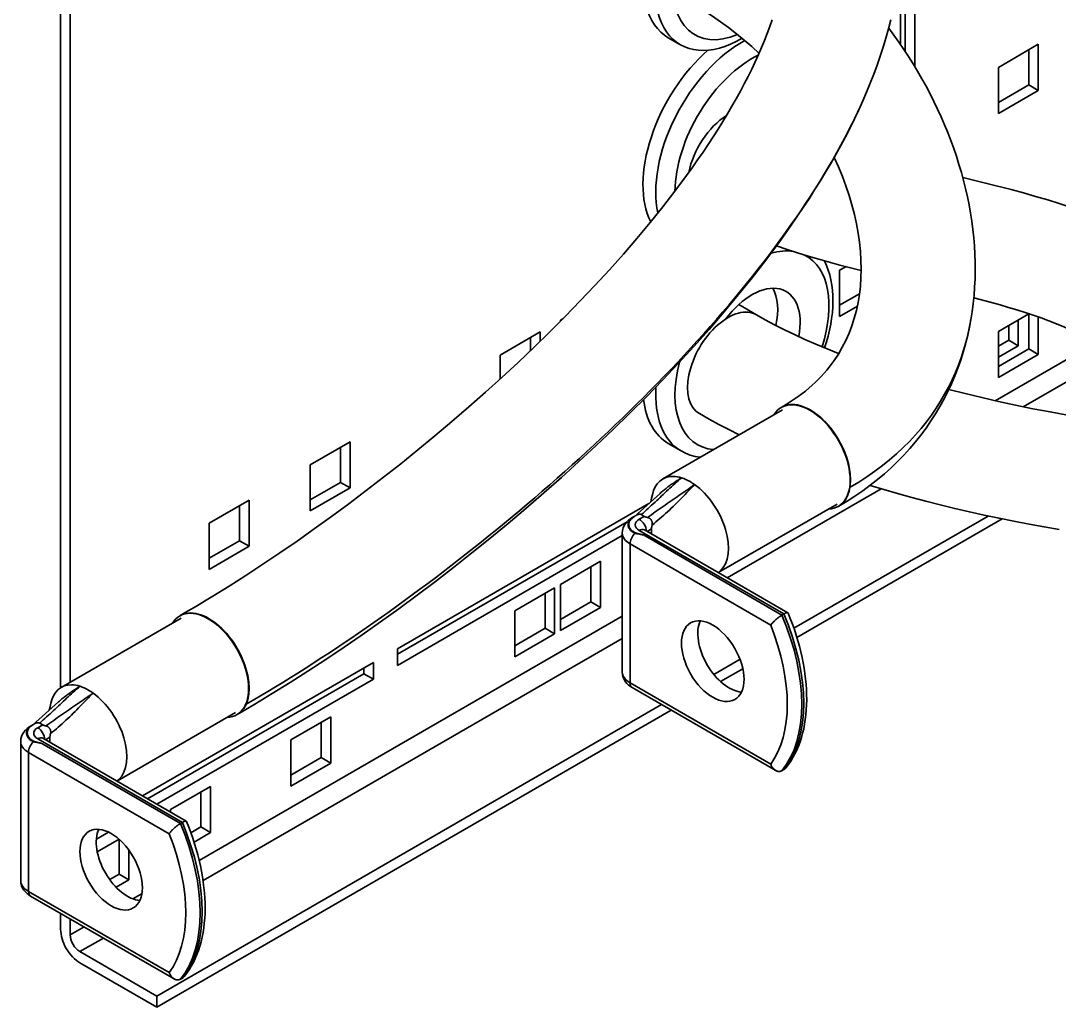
# Model space of a CAD drawing. Header units: millimetres. Extents: x -116965 to 323937, y 291661 to 566926.
# Drawn here: x -17662.3 to -17444.3, y 302222.8 to 302429.8 of the extents above; entities that cross this region are included whole.
import ezdxf

# ---------------------------------------------------------------- set-up
doc = ezdxf.new("R2010")
doc.units = ezdxf.units.MM
doc.layers.add('Visible Edges(Schneider)', color=7, linetype='Continuous', lineweight=35)
doc.layers.add('Visible Tangent Edges(Schneider)', color=7, linetype='Continuous', lineweight=35)

msp = doc.modelspace()

# ---------------------------------------------------------------- linework, layer by layer
at = {"layer": 'Visible Edges(Schneider)'}
for p, q in [((-17653.922249, 302289.845923), (-17653.922249, 302461.917224)), ((-17651.901944, 302460.750801), (-17651.901944, 302291.015418)), ((-17474.620172, 302448.794958), (-17474.620172, 302420.157955)), ((-17476.640477, 302423.344518), (-17476.640477, 302447.628534)), ((-17477.65063, 302424.841454), (-17477.65063, 302444.724423)), ((-17523.842807, 302424.776098), (-17526.368188, 302426.234127)), ((-17457.094026, 302420.013453), (-17448.70976, 302424.854112)), ((-17448.70976, 302424.854112), (-17448.70976, 302415.172795)), ((-17450.730065, 302416.339219), (-17450.730065, 302423.687688)), ((-17457.094026, 302410.332137), (-17457.094026, 302420.013453)), ((-17457.094026, 302412.664984), (-17450.730065, 302416.339219)), ((-17450.730065, 302416.339219), (-17448.70976, 302415.172795)), ((-17448.70976, 302415.172795), (-17457.094026, 302410.332137)), ((-17490.42906, 302377.438989), (-17489.131703, 302378.188018)), ((-17490.42906, 302367.757672), (-17490.42906, 302377.438989)), ((-17490.42906, 302370.09052), (-17486.241508, 302372.508204)), ((-17511.593475, 302370.241909), (-17507.870927, 302368.092695)), ((-17486.686144, 302369.918646), (-17490.42906, 302367.757672)), ((-17457.094026, 302364.608328), (-17450.673033, 302368.31549)), ((-17450.730065, 302360.934094), (-17450.730065, 302368.282563)), ((-17549.017907, 302366.941176), (-17548.537448, 302367.218569)), ((-17549.017907, 302366.734863), (-17549.017907, 302366.941176)), ((-17454.922198, 302362.771211), (-17454.922198, 302365.862234)), ((-17452.901893, 302367.028657), (-17452.901893, 302361.604787)), ((-17448.70976, 302367.642902), (-17448.70976, 302359.76767)), ((-17561.644814, 302359.651028), (-17553.260548, 302364.491686)), ((-17553.260548, 302364.491686), (-17553.260548, 302362.544747)), ((-17457.094026, 302354.927012), (-17457.094026, 302364.608328)), ((-17555.280853, 302360.598124), (-17555.280853, 302363.325262)), ((-17457.094026, 302361.517305), (-17454.922198, 302362.771211)), ((-17452.901893, 302361.604787), (-17457.094026, 302359.184458)), ((-17452.901893, 302361.604787), (-17454.922198, 302362.771211)), ((-17561.644814, 302354.654283), (-17561.644814, 302359.651028)), ((-17457.094026, 302357.259859), (-17450.730065, 302360.934094)), ((-17448.70976, 302359.76767), (-17457.094026, 302354.927012)), ((-17450.730065, 302360.934094), (-17448.70976, 302359.76767)), ((-17502.550279, 302348.713186), (-17502.651294, 302348.654865)), ((-17502.378437, 302348.182263), (-17527.531235, 302333.660288)), ((-17601.54584, 302336.61416), (-17593.161573, 302341.454818)), ((-17595.181879, 302332.939925), (-17595.181879, 302340.288394)), ((-17593.161573, 302341.454818), (-17593.161573, 302331.773501)), ((-17526.368188, 302341.085198), (-17523.684756, 302339.535918)), ((-17601.54584, 302326.932843), (-17601.54584, 302336.61416)), ((-17601.54584, 302329.265691), (-17595.181879, 302332.939925)), ((-17593.161573, 302331.773501), (-17601.54584, 302326.932843)), ((-17595.181879, 302332.939925), (-17593.161573, 302331.773501)), ((-17622.759043, 302324.366711), (-17614.374777, 302329.207369)), ((-17614.374777, 302329.207369), (-17614.374777, 302319.526053)), ((-17616.395082, 302320.692476), (-17616.395082, 302328.040946)), ((-17583.211571, 302298.034696), (-17530.431634, 302328.507207)), ((-17490.949865, 302328.387396), (-17515.739327, 302314.075194)), ((-17490.575993, 302327.973115), (-17490.677008, 302327.914794)), ((-17583.211571, 302296.868273), (-17535.026073, 302324.688183)), ((-17533.521545, 302325.778249), (-17533.945597, 302325.533423)), ((-17531.413399, 302325.804096), (-17532.045384, 302326.168973)), ((-17459.239782, 302325.868954), (-17500.017818, 302302.325744)), ((-17456.269547, 302325.250972), (-17499.381049, 302300.360535)), ((-17622.759043, 302314.685394), (-17622.759043, 302324.366711)), ((-17536.021231, 302293.117354), (-17536.021231, 302322.277946)), ((-17531.42839, 302322.986217), (-17531.398679, 302322.96729)), ((-17531.398679, 302322.967291), (-17501.278196, 302305.577222)), ((-17529.89817, 302322.100972), (-17529.89817, 302323.179643)), ((-17622.759043, 302317.018242), (-17616.395082, 302320.692476)), ((-17616.395082, 302320.692476), (-17614.374777, 302319.526053)), ((-17536.021231, 302321.780781), (-17583.211571, 302294.535425)), ((-17614.374777, 302319.526053), (-17622.759043, 302314.685394)), ((-17549.017907, 302311.536051), (-17540.633641, 302316.376709)), ((-17540.633641, 302316.376709), (-17540.633641, 302306.695392)), ((-17542.653946, 302307.861816), (-17542.653946, 302315.210285)), ((-17515.431124, 302314.35733), (-17515.838676, 302313.98372)), ((-17549.017907, 302301.854734), (-17549.017907, 302311.536051)), ((-17558.614356, 302305.995538), (-17550.23009, 302310.836196)), ((-17552.250395, 302302.321303), (-17552.250395, 302309.669773)), ((-17550.23009, 302310.836196), (-17550.23009, 302301.15488)), ((-17549.017907, 302304.187581), (-17542.653946, 302307.861816)), ((-17542.653946, 302307.861816), (-17540.633641, 302306.695392)), ((-17628.819347, 302304.972298), (-17628.920362, 302304.913977)), ((-17558.614356, 302296.314221), (-17558.614356, 302305.995538)), ((-17540.633641, 302306.695392), (-17549.017907, 302301.854734)), ((-17502.509954, 302305.097086), (-17502.105893, 302305.33037)), ((-17628.647505, 302304.441374), (-17653.800303, 302289.9194)), ((-17558.614356, 302298.647069), (-17552.250395, 302302.321303)), ((-17550.23009, 302301.15488), (-17558.614356, 302296.314221)), ((-17552.250395, 302302.321303), (-17550.23009, 302301.15488)), ((-17583.211571, 302294.535425), (-17583.211571, 302298.034696)), ((-17636.728119, 302267.136903), (-17588.262334, 302295.118637)), ((-17590.282639, 302292.78579), (-17590.282639, 302293.952213)), ((-17588.262334, 302295.118637), (-17588.262334, 302291.619366)), ((-17511.316033, 302295.802716), (-17516.817226, 302292.626601)), ((-17635.717966, 302266.553691), (-17590.282639, 302292.78579)), ((-17590.282639, 302292.78579), (-17588.262334, 302291.619366)), ((-17510.725242, 302293.810962), (-17515.387712, 302291.119084)), ((-17588.262334, 302291.619366), (-17633.697661, 302265.387267)), ((-17533.945597, 302289.861877), (-17503.825114, 302272.471808)), ((-17527.775733, 302286.299704), (-17633.719198, 302225.133216)), ((-17617.218933, 302284.646508), (-17642.008395, 302270.334306)), ((-17525.755428, 302285.13328), (-17633.719198, 302222.800369)), ((-17616.845061, 302284.232227), (-17616.946076, 302284.173906)), ((-17605.58645, 302278.876187), (-17597.202184, 302283.716846)), ((-17597.202184, 302283.716846), (-17597.202184, 302274.035529)), ((-17659.790613, 302282.037361), (-17660.214665, 302281.792535)), ((-17657.682467, 302282.063208), (-17658.314452, 302282.428085)), ((-17599.222489, 302275.201953), (-17599.222489, 302282.550422)), ((-17657.697458, 302279.245329), (-17657.667748, 302279.226402)), ((-17657.667747, 302279.226403), (-17627.547264, 302261.836334)), ((-17656.167238, 302278.360083), (-17656.167238, 302279.438754)), ((-17605.58645, 302269.194871), (-17605.58645, 302278.876187)), ((-17662.290299, 302249.376465), (-17662.290299, 302278.537058)), ((-17605.58645, 302271.527718), (-17599.222489, 302275.201953)), ((-17599.222489, 302275.201953), (-17597.202184, 302274.035529)), ((-17597.202184, 302274.035529), (-17605.58645, 302269.194871)), ((-17502.105893, 302272.670507), (-17502.509954, 302272.437222)), ((-17641.700192, 302270.616442), (-17642.107744, 302270.242832)), ((-17630.840263, 302264.295891), (-17622.455997, 302269.136549)), ((-17624.476302, 302260.621657), (-17624.476302, 302267.970126)), ((-17622.455997, 302269.136549), (-17622.455997, 302259.455233)), ((-17630.840263, 302263.737548), (-17630.840263, 302264.295891)), ((-17628.779022, 302261.356197), (-17628.374961, 302261.589482)), ((-17643.841842, 302259.530522), (-17646.426002, 302258.038557)), ((-17626.577783, 302259.408366), (-17624.476302, 302260.621657)), ((-17622.455997, 302259.455233), (-17625.912396, 302257.45968)), ((-17624.476302, 302260.621657), (-17622.455997, 302259.455233)), ((-17646.234752, 302255.407879), (-17641.659233, 302258.049556)), ((-17641.648896, 302250.707055), (-17641.648896, 302258.040466)), ((-17639.62859, 302255.814159), (-17639.62859, 302249.540632)), ((-17643.615204, 302249.571807), (-17641.648896, 302250.707055)), ((-17641.648896, 302250.707055), (-17639.62859, 302249.540632)), ((-17639.62859, 302249.540632), (-17642.298765, 302247.999006)), ((-17660.214665, 302246.120988), (-17630.094182, 302228.730919)), ((-17653.922249, 302239.1303), (-17653.922249, 302242.48806)), ((-17651.901944, 302241.321637), (-17651.901944, 302237.963876)), ((-17649.881639, 302234.464605), (-17633.719198, 302225.133216)), ((-17633.719198, 302222.800369), (-17649.881639, 302232.131758)), ((-17628.374961, 302228.929619), (-17628.779022, 302228.696334)), ((-17633.719198, 302225.133216), (-17633.719198, 302222.800369))]:
    msp.add_line(p, q, dxfattribs=at)
at = {"layer": 'Visible Edges(Schneider)', "flags": 128}
for points in [[(-17520.666384, 302432.975641), (-17518.879049, 302431.905835), (-17517.123235, 302430.779253), (-17515.400446, 302429.597963), (-17513.712144, 302428.364124), (-17512.059814, 302427.07975), (-17510.444978, 302425.747008), (-17508.869081, 302424.367958), (-17507.333645, 302422.94468)], [(-17504.576037, 302430.022061), (-17505.075152, 302428.586291), (-17505.612242, 302427.13389), (-17506.187039, 302425.665504), (-17506.799367, 302424.181923), (-17507.448959, 302422.683903), (-17508.135601, 302421.172122), (-17508.859024, 302419.647405), (-17509.618659, 302418.110535), (-17510.413958, 302416.562174), (-17511.24441, 302415.002895), (-17512.109456, 302413.43342), (-17513.008557, 302411.85433), (-17513.941192, 302410.266323), (-17514.906793, 302408.670007), (-17515.904821, 302407.066026), (-17516.934735, 302405.455071), (-17517.996027, 302403.837736), (-17519.088107, 302402.214728), (-17520.210466, 302400.586576), (-17521.362409, 302398.953879), (-17522.543282, 302397.317239), (-17524.989331, 302394.033763), (-17527.543516, 302390.740304), (-17530.20081, 302387.440855), (-17532.956096, 302384.139425), (-17535.804318, 302380.840126), (-17538.740378, 302377.546845), (-17541.759056, 302374.26313), (-17544.85512, 302370.992436), (-17548.023436, 302367.738183), (-17551.258801, 302364.503908), (-17554.556043, 302361.293033), (-17557.90995, 302358.109044), (-17561.315425, 302354.955273), (-17564.767237, 302351.834973), (-17568.260137, 302348.751255), (-17571.788854, 302345.707349), (-17575.348216, 302342.706275), (-17578.932933, 302339.751255), (-17582.537716, 302336.845418), (-17586.157394, 302333.991964), (-17589.786685, 302331.193985), (-17593.420351, 302328.454684), (-17597.053091, 302325.777188), (-17600.679753, 302323.164661), (-17604.295056, 302320.62015), (-17607.893617, 302318.146777), (-17611.469818, 302315.747528), (-17615.018082, 302313.425501), (-17618.532782, 302311.183899), (-17622.008293, 302309.025749), (-17623.729599, 302307.978936), (-17625.439047, 302306.954154), (-17627.135826, 302305.951825), (-17628.81933, 302304.972312)], [(-17479.680534, 302429.975953), (-17480.161923, 302428.075738), (-17480.689024, 302426.177909), (-17481.260535, 302424.282649), (-17481.875128, 302422.389971), (-17482.531742, 302420.49975), (-17483.229472, 302418.611977), (-17483.967471, 302416.726585), (-17484.744851, 302414.843595), (-17485.560718, 302412.962936), (-17486.414194, 302411.084657), (-17487.304412, 302409.208681), (-17488.230468, 302407.335041), (-17489.191522, 302405.463698), (-17490.186659, 302403.594613), (-17491.215177, 302401.72778), (-17492.27643, 302399.863229), (-17493.369773, 302398.001118), (-17494.494568, 302396.14155), (-17495.650153, 302394.284607), (-17496.835862, 302392.430439), (-17498.051088, 302390.579163), (-17500.567346, 302386.885728), (-17503.193745, 302383.205247), (-17505.925063, 302379.538709), (-17508.756436, 302375.887378), (-17511.683161, 302372.253211), (-17514.700471, 302368.638038), (-17517.803596, 302365.043845), (-17520.987779, 302361.4724), (-17524.248259, 302357.92565), (-17527.580268, 302354.40558), (-17530.979106, 302350.914461), (-17534.440128, 302347.454638), (-17537.958576, 302344.02846), (-17541.529719, 302340.638268), (-17545.148934, 302337.286375), (-17548.811404, 302333.975206), (-17552.512398, 302330.707059), (-17556.247196, 302327.484548), (-17560.011204, 302324.310226), (-17563.799757, 302321.186695), (-17567.608282, 302318.11652), (-17571.432142, 302315.102276), (-17575.266716, 302312.146499), (-17579.107348, 302309.251798), (-17582.949436, 302306.420764), (-17586.788373, 302303.655945), (-17590.619565, 302300.959894), (-17594.43831, 302298.335236), (-17598.240043, 302295.784541), (-17602.020495, 302293.310461), (-17605.775427, 302290.915622), (-17609.500659, 302288.60255), (-17613.191943, 302286.373908), (-17615.023525, 302285.292027), (-17616.845039, 302284.232232)], [(-17480.113197, 302428.25996), (-17479.026376, 302426.789161), (-17477.969131, 302425.301375), (-17476.941769, 302423.797248), (-17475.944579, 302422.277436), (-17474.97787, 302420.742496), (-17474.042027, 302419.193006), (-17473.137416, 302417.62951), (-17472.264442, 302416.052622), (-17471.423451, 302414.462897), (-17470.614829, 302412.860869), (-17469.838941, 302411.247105), (-17469.096213, 302409.622183), (-17468.38697, 302407.98665), (-17467.711706, 302406.341055), (-17467.07089, 302404.685871), (-17466.465055, 302403.021716), (-17465.894728, 302401.349051), (-17465.360364, 302399.668449), (-17464.862521, 302397.980433), (-17464.401651, 302396.285576), (-17463.978314, 302394.584401), (-17463.593048, 302392.877374), (-17463.246548, 302391.165097), (-17462.939488, 302389.448159), (-17462.672561, 302387.72725), (-17462.446461, 302386.00297), (-17462.261901, 302384.275865), (-17462.119508, 302382.54663), (-17462.020041, 302380.815815), (-17461.964195, 302379.083998), (-17461.952866, 302377.352032), (-17461.986863, 302375.620805), (-17462.067005, 302373.891192), (-17462.19412, 302372.164226), (-17462.369055, 302370.440752), (-17462.592602, 302368.72174), (-17462.865627, 302367.008067), (-17463.188987, 302365.30074), (-17463.56355, 302363.600949), (-17463.989999, 302361.910136), (-17464.46899, 302360.229701), (-17465.001119, 302358.561079), (-17465.587042, 302356.905718), (-17466.227385, 302355.265112), (-17466.922784, 302353.640585), (-17467.673778, 302352.033852), (-17468.480532, 302350.446585), (-17469.343131, 302348.880503), (-17470.261595, 302347.337309), (-17471.235982, 302345.818682), (-17472.26634, 302344.326319), (-17473.352746, 302342.861999), (-17474.49494, 302341.427796), (-17475.692344, 302340.02498), (-17476.94438, 302338.654618), (-17478.250479, 302337.317894), (-17479.610055, 302336.015983), (-17481.022528, 302334.75004), (-17482.487331, 302333.521207), (-17484.003895, 302332.330646), (-17485.571613, 302331.179474), (-17487.189946, 302330.068893), (-17488.858278, 302328.999994), (-17490.57599, 302327.973109)], [(-17491.548566, 302401.135562), (-17490.651816, 302399.145443), (-17489.830516, 302397.148984), (-17489.085456, 302395.150267), (-17488.417214, 302393.153007), (-17487.826311, 302391.160976), (-17487.313285, 302389.17791), (-17486.878686, 302387.20762), (-17486.523063, 302385.253849), (-17486.246965, 302383.320318), (-17486.050922, 302381.410848), (-17485.935463, 302379.529148), (-17485.899713, 302377.680098), (-17485.942486, 302375.86646), (-17486.063715, 302374.089019), (-17486.263245, 302372.348776), (-17486.54102, 302370.646566), (-17486.896913, 302368.983229), (-17487.330818, 302367.35977), (-17487.84262, 302365.777014), (-17488.432233, 302364.235867), (-17489.09956, 302362.737163), (-17489.845217, 302361.280235), (-17490.672846, 302359.861645), (-17491.586397, 302358.480248), (-17492.589839, 302357.134908), (-17493.126515, 302356.475468), (-17493.687121, 302355.824637), (-17494.272245, 302355.182267), (-17494.882695, 302354.548088), (-17495.519281, 302353.922437), (-17496.182774, 302353.3054), (-17496.873914, 302352.697386), (-17497.593484, 302352.098531), (-17498.342234, 302351.50916), (-17499.120934, 302350.929517), (-17499.930308, 302350.359818), (-17500.771164, 302349.800398), (-17501.644244, 302349.251396), (-17502.550281, 302348.713189)], [(-17464.563081, 302396.895771), (-17459.491413, 302395.670821), (-17454.384814, 302394.367546), (-17451.824752, 302393.675263), (-17449.263611, 302392.949696), (-17446.703934, 302392.186131), (-17444.148265, 302391.379961), (-17441.599166, 302390.526481), (-17439.058708, 302389.620657), (-17436.529993, 302388.656739), (-17434.016519, 302387.629026), (-17431.521869, 302386.531666), (-17429.049597, 302385.35897), (-17426.60323, 302384.105075), (-17424.186323, 302382.764246)], [(-17503.644375, 302382.589679), (-17501.436092, 302381.825023), (-17499.221874, 302381.098211), (-17497.003207, 302380.406116), (-17494.781745, 302379.745647), (-17490.337184, 302378.507548), (-17485.901524, 302377.359507)], [(-17493.574869, 302361.153122), (-17493.178205, 302362.398416), (-17492.829569, 302363.643152), (-17492.530087, 302364.884381), (-17492.280881, 302366.119149), (-17492.083074, 302367.344506), (-17491.93779, 302368.557502), (-17491.845974, 302369.755355), (-17491.808659, 302370.93544), (-17491.826995, 302372.095105), (-17491.902128, 302373.2317), (-17492.035209, 302374.342571), (-17492.227382, 302375.425067), (-17492.479995, 302376.476579), (-17492.794524, 302377.493794), (-17493.172309, 302378.473001), (-17493.614689, 302379.410486)], [(-17462.239715, 302371.66577), (-17458.540195, 302370.68253), (-17456.72762, 302370.17517), (-17454.941962, 302369.655495), (-17453.1848, 302369.122061), (-17451.457742, 302368.573547), (-17449.76236, 302368.008504), (-17448.100551, 302367.425735), (-17446.473798, 302366.824317), (-17444.883229, 302366.203498), (-17443.329951, 302365.562407), (-17441.814996, 302364.900235), (-17440.3395, 302364.216128), (-17438.904551, 302363.509333), (-17437.51121, 302362.77895), (-17436.160613, 302362.024167)], [(-17507.870928, 302368.092679), (-17506.008548, 302367.046222), (-17504.05488, 302366.004503), (-17502.01347, 302364.969393), (-17499.887785, 302363.942803), (-17497.681371, 302362.926536), (-17495.397734, 302361.92255), (-17493.040382, 302360.932624), (-17490.61282, 302359.958628)], [(-17467.470009, 302352.456359), (-17464.038398, 302351.566548), (-17460.556866, 302350.713858), (-17457.030249, 302349.899701), (-17453.463287, 302349.125435), (-17449.860699, 302348.392315), (-17446.227188, 302347.701544), (-17442.567455, 302347.054434), (-17438.886219, 302346.452199), (-17435.188201, 302345.896071), (-17431.478036, 302345.38717), (-17427.760491, 302344.926625), (-17424.040249, 302344.515558), (-17420.322049, 302344.155128), (-17416.610603, 302343.846362), (-17412.910629, 302343.590318), (-17409.226985, 302343.387997)], [(-17519.845199, 302347.35261), (-17517.827006, 302346.213969), (-17515.757658, 302345.098144), (-17513.638312, 302344.004688), (-17511.470105, 302342.933191)], [(-17523.684756, 302339.535917), (-17522.743574, 302339.054753), (-17521.757713, 302338.66946), (-17520.735753, 302338.380811), (-17519.686273, 302338.189579)], [(-17484.030763, 302332.31025), (-17481.14971, 302331.433666), (-17478.232397, 302330.583112), (-17475.28073, 302329.75891), (-17472.29656, 302328.961528), (-17469.281774, 302328.19121), (-17466.2383, 302327.448513), (-17463.168083, 302326.733892), (-17460.073069, 302326.047849), (-17456.955223, 302325.390917), (-17453.816492, 302324.763574), (-17450.658821, 302324.166277), (-17447.484157, 302323.599616), (-17444.294522, 302323.064045)], [(-17528.084584, 302330.620062), (-17530.801513, 302328.175657), (-17533.569105, 302325.737018)], [(-17530.032261, 302328.866306), (-17529.870398, 302329.592215), (-17529.703069, 302330.35396)], [(-17533.945597, 302325.533423), (-17534.333112, 302325.28634), (-17534.701595, 302324.999107), (-17535.045986, 302324.666835), (-17535.358569, 302324.28453), (-17535.627702, 302323.849214), (-17535.838472, 302323.362039), (-17535.974063, 302322.832228), (-17536.021231, 302322.277946)], [(-17533.376566, 302322.23884), (-17533.555605, 302322.33103), (-17533.723009, 302322.428815), (-17533.878715, 302322.53171), (-17534.022637, 302322.639244), (-17534.154712, 302322.75093), (-17534.274862, 302322.866291), (-17534.383015, 302322.984848), (-17534.4791, 302323.10612), (-17534.563038, 302323.229629), (-17534.634761, 302323.354893), (-17534.694195, 302323.481435), (-17534.741268, 302323.608771), (-17534.775906, 302323.736424), (-17534.798031, 302323.863917), (-17534.807575, 302323.990767), (-17534.804466, 302324.116494), (-17534.788909, 302324.240592), (-17534.762357, 302324.362599), (-17534.725259, 302324.482362), (-17534.677873, 302324.599765), (-17534.620447, 302324.714695), (-17534.553256, 302324.827025), (-17534.476544, 302324.936646), (-17534.39058, 302325.043435)], [(-17533.33059, 302322.364358), (-17533.5284, 302322.475805), (-17533.711679, 302322.594714), (-17533.88004, 302322.720377), (-17534.033082, 302322.852092), (-17534.170429, 302322.989144), (-17534.291682, 302323.130832), (-17534.396462, 302323.276441), (-17534.484376, 302323.425267), (-17534.55503, 302323.576602), (-17534.608046, 302323.729735), (-17534.643031, 302323.88396), (-17534.659832, 302324.038532), (-17534.659102, 302324.192693), (-17534.641311, 302324.345826), (-17534.606914, 302324.497313), (-17534.556361, 302324.646543), (-17534.490103, 302324.792901), (-17534.408591, 302324.935774), (-17534.31193, 302325.075019), (-17534.195464, 302325.215977), (-17534.056526, 302325.359001), (-17533.893749, 302325.502394), (-17533.705751, 302325.644464), (-17533.491165, 302325.783513)], [(-17534.390286, 302325.041409), (-17533.98662, 302325.436908), (-17533.520531, 302325.766819)], [(-17533.491165, 302325.783513), (-17533.492407, 302325.782848), (-17533.493646, 302325.782181), (-17533.494885, 302325.781511), (-17533.496121, 302325.780838), (-17533.497357, 302325.780163), (-17533.49859, 302325.779484), (-17533.499822, 302325.778804), (-17533.501053, 302325.77812), (-17533.502282, 302325.777434), (-17533.503509, 302325.776745), (-17533.504735, 302325.776053), (-17533.50596, 302325.775359), (-17533.507183, 302325.774662), (-17533.508404, 302325.773962), (-17533.509624, 302325.77326), (-17533.510842, 302325.772555), (-17533.512059, 302325.771847), (-17533.513274, 302325.771137), (-17533.514487, 302325.770424), (-17533.515699, 302325.769708), (-17533.51691, 302325.76899), (-17533.518118, 302325.768269), (-17533.519326, 302325.767545), (-17533.520532, 302325.766819)], [(-17533.491148, 302325.783503), (-17533.447154, 302325.815058), (-17533.400953, 302325.847228), (-17533.352679, 302325.879771), (-17533.302474, 302325.91244), (-17533.25048, 302325.944987), (-17533.196831, 302325.977169), (-17533.141666, 302326.008742), (-17533.085124, 302326.039459), (-17533.027351, 302326.069071), (-17532.96848, 302326.097336), (-17532.908651, 302326.124009), (-17532.848004, 302326.148841), (-17532.786041, 302326.171812), (-17532.721247, 302326.193092), (-17532.654015, 302326.21202), (-17532.584846, 302326.227894), (-17532.514264, 302326.239998), (-17532.442581, 302326.247641), (-17532.370189, 302326.250052), (-17532.297771, 302326.246401), (-17532.227588, 302326.236188), (-17532.161179, 302326.219394), (-17532.100143, 302326.196641), (-17532.045382, 302326.168974)], [(-17530.731663, 302325.568619), (-17530.762774, 302325.575546), (-17530.793851, 302325.582693), (-17530.824868, 302325.590061), (-17530.85579, 302325.597659), (-17530.88659, 302325.605489), (-17530.91725, 302325.613551), (-17530.947738, 302325.621851), (-17530.978032, 302325.630401), (-17531.008175, 302325.639219), (-17531.038134, 302325.648311), (-17531.06787, 302325.657681), (-17531.097353, 302325.667331), (-17531.126535, 302325.67727), (-17531.155389, 302325.687498), (-17531.183878, 302325.698017), (-17531.21196, 302325.708835), (-17531.239597, 302325.719955), (-17531.266692, 302325.731347), (-17531.293056, 302325.742952), (-17531.318676, 302325.754763), (-17531.34353, 302325.766786), (-17531.367615, 302325.779014), (-17531.390908, 302325.791451), (-17531.413397, 302325.804097)], [(-17530.731663, 302325.568619), (-17530.647606, 302325.547153), (-17530.565476, 302325.519991), (-17530.485496, 302325.487166), (-17530.407877, 302325.448718), (-17530.332842, 302325.40468), (-17530.260977, 302325.355371), (-17530.192867, 302325.301255), (-17530.128703, 302325.242578), (-17530.06865, 302325.179595), (-17530.012902, 302325.112546), (-17529.961684, 302325.041761), (-17529.91536, 302324.96782), (-17529.874055, 302324.891046), (-17529.837875, 302324.811728), (-17529.806929, 302324.73015), (-17529.781324, 302324.646599), (-17529.761184, 302324.561481), (-17529.746622, 302324.475354), (-17529.737657, 302324.388486), (-17529.734297, 302324.301128), (-17529.736531, 302324.2138), (-17529.744265, 302324.127005), (-17529.757406, 302324.040903), (-17529.775833, 302323.955663)], [(-17533.33059, 302322.364358), (-17533.332637, 302322.359134), (-17533.334675, 302322.353909), (-17533.336702, 302322.348682), (-17533.338716, 302322.343455), (-17533.34072, 302322.338227), (-17533.342709, 302322.333001), (-17533.344693, 302322.327769), (-17533.346659, 302322.322542), (-17533.348619, 302322.31731), (-17533.350565, 302322.31208), (-17533.352497, 302322.30685), (-17533.354419, 302322.30162), (-17533.356331, 302322.296388), (-17533.358229, 302322.291157), (-17533.360117, 302322.285924), (-17533.36199, 302322.280694), (-17533.363855, 302322.275461), (-17533.365704, 302322.270231), (-17533.367544, 302322.264999), (-17533.369375, 302322.259766), (-17533.371191, 302322.254534), (-17533.372992, 302322.249304), (-17533.374784, 302322.244073), (-17533.376566, 302322.23884)], [(-17531.60499, 302321.895115), (-17531.683429, 302321.912704), (-17531.761356, 302321.929996), (-17531.838679, 302321.946975), (-17531.915323, 302321.963615), (-17531.991188, 302321.979908), (-17532.066545, 302321.995917), (-17532.141826, 302322.011738), (-17532.216993, 302322.027359), (-17532.292013, 302322.042769), (-17532.366853, 302322.057952), (-17532.441482, 302322.072893), (-17532.515859, 302322.087583), (-17532.589949, 302322.102009), (-17532.663724, 302322.116154), (-17532.737149, 302322.130005), (-17532.810187, 302322.143551), (-17532.882799, 302322.156781), (-17532.954962, 302322.169675), (-17533.026635, 302322.182224), (-17533.097782, 302322.194415), (-17533.168372, 302322.206233), (-17533.238369, 302322.217668), (-17533.307742, 302322.228701), (-17533.376449, 302322.239325)], [(-17531.60499, 302321.895115), (-17531.682922, 302321.912828), (-17531.760467, 302321.930735), (-17531.837599, 302321.948836), (-17531.914306, 302321.967121), (-17531.990568, 302321.985588), (-17532.066364, 302322.004231), (-17532.141683, 302322.023044), (-17532.216502, 302322.042024), (-17532.290796, 302322.061168), (-17532.364558, 302322.080467), (-17532.437764, 302322.099917), (-17532.510397, 302322.119515), (-17532.582442, 302322.139252), (-17532.653873, 302322.159129), (-17532.724675, 302322.179138), (-17532.79483, 302322.199275), (-17532.86432, 302322.219533), (-17532.933123, 302322.239912), (-17533.001229, 302322.2604), (-17533.068616, 302322.280996), (-17533.13526, 302322.301697), (-17533.201148, 302322.322496), (-17533.266262, 302322.343387), (-17533.330583, 302322.364365)], [(-17529.898168, 302323.179644), (-17529.897896, 302323.207407), (-17529.897074, 302323.235846), (-17529.895718, 302323.264944), (-17529.893845, 302323.294682), (-17529.891462, 302323.325049), (-17529.888592, 302323.3559), (-17529.885268, 302323.38711), (-17529.881507, 302323.418649), (-17529.877337, 302323.450482), (-17529.872775, 302323.482577), (-17529.867839, 302323.514906), (-17529.862551, 302323.547434), (-17529.856939, 302323.580127), (-17529.851021, 302323.612954), (-17529.844812, 302323.645885), (-17529.838339, 302323.678888), (-17529.831587, 302323.712092), (-17529.824517, 302323.745711), (-17529.817141, 302323.779735), (-17529.809458, 302323.814158), (-17529.801482, 302323.848969), (-17529.793212, 302323.884164), (-17529.784661, 302323.919731), (-17529.775833, 302323.955663)], [(-17502.509952, 302305.097087), (-17502.618075, 302305.032711), (-17502.729162, 302304.962778), (-17502.842783, 302304.88761), (-17502.958503, 302304.807533), (-17503.075883, 302304.722883), (-17503.193769, 302304.63454), (-17503.311248, 302304.543284), (-17503.42794, 302304.449509), (-17503.543456, 302304.353615), (-17503.657423, 302304.255995), (-17503.769204, 302304.157274), (-17503.878083, 302304.058189), (-17503.983808, 302303.959068), (-17504.086134, 302303.860232), (-17504.184822, 302303.762007), (-17504.279624, 302303.664714), (-17504.370216, 302303.568769), (-17504.456296, 302303.474552), (-17504.53771, 302303.382318), (-17504.614292, 302303.292316), (-17504.685852, 302303.204824), (-17504.752237, 302303.120084), (-17504.813295, 302303.038323), (-17504.868895, 302302.959751)], [(-17501.223758, 302305.515157), (-17501.232799, 302305.533175), (-17501.244314, 302305.549223), (-17501.258314, 302305.563256), (-17501.274823, 302305.575224), (-17501.293859, 302305.585086), (-17501.315443, 302305.592789), (-17501.339583, 302305.598287), (-17501.366224, 302305.60152), (-17501.395335, 302305.60246), (-17501.426913, 302305.601075), (-17501.460941, 302305.597339), (-17501.4974, 302305.591227), (-17501.53629, 302305.582709), (-17501.577592, 302305.571756), (-17501.621297, 302305.558343), (-17501.667362, 302305.542451), (-17501.715535, 302305.524149), (-17501.765723, 302305.503464), (-17501.817868, 302305.480416), (-17501.871912, 302305.455024), (-17501.927791, 302305.427303), (-17501.985453, 302305.397277), (-17502.044842, 302305.364959), (-17502.105892, 302305.330372)], [(-17501.223763, 302305.515151), (-17500.760418, 302304.355215), (-17500.324311, 302303.19208), (-17499.915932, 302302.027063), (-17499.535767, 302300.86147), (-17499.184308, 302299.696615), (-17498.862046, 302298.533807), (-17498.569461, 302297.37436), (-17498.306939, 302296.219565), (-17498.074813, 302295.070672), (-17497.873404, 302293.928927), (-17497.703049, 302292.795572), (-17497.564061, 302291.67185), (-17497.456777, 302290.559009), (-17497.381461, 302289.458264), (-17497.338327, 302288.37076), (-17497.32759, 302287.297648), (-17497.349459, 302286.240065), (-17497.404144, 302285.199155), (-17497.491848, 302284.176064), (-17497.612792, 302283.171901), (-17497.767127, 302282.187747), (-17497.95501, 302281.224741), (-17498.176577, 302280.284032), (-17498.431987, 302279.366756), (-17498.721379, 302278.474053), (-17499.044916, 302277.607065), (-17499.4028, 302276.766963), (-17499.794915, 302275.955156), (-17500.221097, 302275.173073), (-17500.681181, 302274.422153), (-17501.175003, 302273.703831), (-17501.702397, 302273.019539)], [(-17536.021231, 302293.117353), (-17535.974066, 302292.563073), (-17535.838471, 302292.03326), (-17535.627701, 302291.546083), (-17535.358572, 302291.110769), (-17535.045986, 302290.728465), (-17534.701598, 302290.396194), (-17534.333112, 302290.10896), (-17533.945597, 302289.861876)], [(-17654.353652, 302286.879173), (-17657.070581, 302284.434769), (-17659.838173, 302281.996129)], [(-17656.301329, 302285.125418), (-17656.139466, 302285.851327), (-17655.972137, 302286.613071)], [(-17660.214665, 302281.792535), (-17660.60218, 302281.545452), (-17660.970663, 302281.258219), (-17661.315054, 302280.925947), (-17661.627637, 302280.543641), (-17661.89677, 302280.108326), (-17662.10754, 302279.621151), (-17662.243131, 302279.091339), (-17662.290299, 302278.537058)], [(-17659.645634, 302278.497952), (-17659.824673, 302278.590141), (-17659.992077, 302278.687927), (-17660.147783, 302278.790822), (-17660.291705, 302278.898355), (-17660.42378, 302279.010042), (-17660.54393, 302279.125403), (-17660.652083, 302279.24396), (-17660.748168, 302279.365232), (-17660.832106, 302279.488741), (-17660.90383, 302279.614005), (-17660.963263, 302279.740547), (-17661.010336, 302279.867883), (-17661.044975, 302279.995536), (-17661.067099, 302280.123029), (-17661.076643, 302280.249879), (-17661.073534, 302280.375606), (-17661.057977, 302280.499704), (-17661.031426, 302280.62171), (-17660.994327, 302280.741474), (-17660.946941, 302280.858877), (-17660.889515, 302280.973806), (-17660.822324, 302281.086137), (-17660.745612, 302281.195758), (-17660.659648, 302281.302547)], [(-17659.599658, 302278.62347), (-17659.797468, 302278.734917), (-17659.980747, 302278.853826), (-17660.149108, 302278.979489), (-17660.30215, 302279.111204), (-17660.439497, 302279.248256), (-17660.56075, 302279.389944), (-17660.66553, 302279.535553), (-17660.753444, 302279.684378), (-17660.824099, 302279.835714), (-17660.877114, 302279.988847), (-17660.912099, 302280.143072), (-17660.9289, 302280.297644), (-17660.92817, 302280.451805), (-17660.910379, 302280.604937), (-17660.875982, 302280.756425), (-17660.825429, 302280.905654), (-17660.759171, 302281.052012), (-17660.677659, 302281.194886), (-17660.580998, 302281.334131), (-17660.464532, 302281.475089), (-17660.325594, 302281.618113), (-17660.162817, 302281.761506), (-17659.974819, 302281.903575), (-17659.760234, 302282.042625)], [(-17660.659354, 302281.300521), (-17660.255688, 302281.69602), (-17659.789599, 302282.02593)], [(-17659.760234, 302282.042625), (-17659.761475, 302282.04196), (-17659.762714, 302282.041293), (-17659.763953, 302282.040623), (-17659.765189, 302282.03995), (-17659.766425, 302282.039274), (-17659.767658, 302282.038596), (-17659.76889, 302282.037915), (-17659.770121, 302282.037232), (-17659.77135, 302282.036546), (-17659.772577, 302282.035857), (-17659.773803, 302282.035165), (-17659.775028, 302282.034471), (-17659.776251, 302282.033774), (-17659.777472, 302282.033074), (-17659.778692, 302282.032372), (-17659.77991, 302282.031667), (-17659.781127, 302282.030959), (-17659.782342, 302282.030249), (-17659.783555, 302282.029536), (-17659.784767, 302282.02882), (-17659.785978, 302282.028102), (-17659.787186, 302282.027381), (-17659.788394, 302282.026657), (-17659.7896, 302282.025931)], [(-17659.760216, 302282.042615), (-17659.716222, 302282.074169), (-17659.670021, 302282.10634), (-17659.621747, 302282.138883), (-17659.571542, 302282.171551), (-17659.519548, 302282.204099), (-17659.4659, 302282.236281), (-17659.410734, 302282.267854), (-17659.354192, 302282.298571), (-17659.296419, 302282.328183), (-17659.237548, 302282.356448), (-17659.177719, 302282.38312), (-17659.117072, 302282.407953), (-17659.055109, 302282.430923), (-17658.990315, 302282.452204), (-17658.923083, 302282.471132), (-17658.853914, 302282.487006), (-17658.783332, 302282.49911), (-17658.711649, 302282.506753), (-17658.639257, 302282.509163), (-17658.566839, 302282.505513), (-17658.496656, 302282.4953), (-17658.430247, 302282.478506), (-17658.369211, 302282.455753), (-17658.31445, 302282.428086)], [(-17657.000732, 302281.827731), (-17657.031843, 302281.834658), (-17657.062919, 302281.841804), (-17657.093936, 302281.849173), (-17657.124858, 302281.85677), (-17657.155659, 302281.864601), (-17657.186318, 302281.872663), (-17657.216806, 302281.880963), (-17657.2471, 302281.889513), (-17657.277243, 302281.89833), (-17657.307202, 302281.907422), (-17657.336938, 302281.916792), (-17657.366421, 302281.926443), (-17657.395603, 302281.936382), (-17657.424457, 302281.946609), (-17657.452946, 302281.957128), (-17657.481028, 302281.967946), (-17657.508665, 302281.979067), (-17657.53576, 302281.990459), (-17657.562124, 302282.002063), (-17657.587744, 302282.013875), (-17657.612598, 302282.025898), (-17657.636683, 302282.038126), (-17657.659976, 302282.050563), (-17657.682465, 302282.063209)], [(-17657.000732, 302281.827731), (-17656.916674, 302281.806264), (-17656.834544, 302281.779102), (-17656.754564, 302281.746278), (-17656.676945, 302281.70783), (-17656.60191, 302281.663792), (-17656.530045, 302281.614482), (-17656.461935, 302281.560367), (-17656.397771, 302281.50169), (-17656.337718, 302281.438707), (-17656.28197, 302281.371658), (-17656.230752, 302281.300873), (-17656.184428, 302281.226932), (-17656.143123, 302281.150158), (-17656.106943, 302281.07084), (-17656.075997, 302280.989262), (-17656.050392, 302280.905711), (-17656.030252, 302280.820593), (-17656.01569, 302280.734466), (-17656.006725, 302280.647597), (-17656.003366, 302280.560239), (-17656.005599, 302280.472911), (-17656.013333, 302280.386117), (-17656.026474, 302280.300015), (-17656.044901, 302280.214775)], [(-17659.599658, 302278.62347), (-17659.601705, 302278.618246), (-17659.603743, 302278.61302), (-17659.60577, 302278.607793), (-17659.607784, 302278.602567), (-17659.609788, 302278.597339), (-17659.611777, 302278.592112), (-17659.613761, 302278.586881), (-17659.615727, 302278.581654), (-17659.617687, 302278.576422), (-17659.619633, 302278.571191), (-17659.621565, 302278.565962), (-17659.623487, 302278.560731), (-17659.625399, 302278.555499), (-17659.627297, 302278.550268), (-17659.629185, 302278.545036), (-17659.631059, 302278.539805), (-17659.632923, 302278.534573), (-17659.634772, 302278.529342), (-17659.636612, 302278.52411), (-17659.638443, 302278.518877), (-17659.640259, 302278.513646), (-17659.64206, 302278.508416), (-17659.643852, 302278.503184), (-17659.645634, 302278.497952)], [(-17657.874058, 302278.154227), (-17657.95199, 302278.17194), (-17658.029536, 302278.189846), (-17658.106667, 302278.207948), (-17658.183374, 302278.226233), (-17658.259636, 302278.2447), (-17658.335433, 302278.263343), (-17658.410751, 302278.282156), (-17658.48557, 302278.301136), (-17658.559864, 302278.32028), (-17658.633626, 302278.339579), (-17658.706832, 302278.359029), (-17658.779465, 302278.378627), (-17658.85151, 302278.398364), (-17658.922941, 302278.418241), (-17658.993743, 302278.43825), (-17659.063898, 302278.458386), (-17659.133389, 302278.478645), (-17659.202191, 302278.499024), (-17659.270297, 302278.519512), (-17659.337684, 302278.540108), (-17659.404328, 302278.560809), (-17659.470216, 302278.581607), (-17659.53533, 302278.602498), (-17659.599651, 302278.623477)], [(-17656.167236, 302279.438756), (-17656.166964, 302279.466518), (-17656.166142, 302279.494958), (-17656.164786, 302279.524056), (-17656.162913, 302279.553794), (-17656.16053, 302279.584161), (-17656.15766, 302279.615012), (-17656.154336, 302279.646222), (-17656.150575, 302279.677761), (-17656.146405, 302279.709594), (-17656.141843, 302279.741689), (-17656.136907, 302279.774018), (-17656.131619, 302279.806546), (-17656.126007, 302279.839239), (-17656.120089, 302279.872066), (-17656.113881, 302279.904997), (-17656.107407, 302279.937999), (-17656.100655, 302279.971203), (-17656.093585, 302280.004823), (-17656.086209, 302280.038846), (-17656.078526, 302280.07327), (-17656.07055, 302280.108081), (-17656.06228, 302280.143276), (-17656.053729, 302280.178843), (-17656.044901, 302280.214775)], [(-17657.874058, 302278.154227), (-17657.952497, 302278.171816), (-17658.030424, 302278.189108), (-17658.107747, 302278.206086), (-17658.184391, 302278.222727), (-17658.260256, 302278.23902), (-17658.335613, 302278.255029), (-17658.410894, 302278.270849), (-17658.486061, 302278.286471), (-17658.561081, 302278.30188), (-17658.635921, 302278.317064), (-17658.71055, 302278.332004), (-17658.784927, 302278.346694), (-17658.859017, 302278.36112), (-17658.932792, 302278.375266), (-17659.006217, 302278.389117), (-17659.079255, 302278.402663), (-17659.151868, 302278.415893), (-17659.22403, 302278.428787), (-17659.295703, 302278.441335), (-17659.36685, 302278.453527), (-17659.43744, 302278.465345), (-17659.507437, 302278.476779), (-17659.57681, 302278.487812), (-17659.645517, 302278.498437)], [(-17504.868895, 302273.799158), (-17504.813295, 302273.662982), (-17504.752237, 302273.530508), (-17504.685852, 302273.402138), (-17504.614292, 302273.27827), (-17504.53771, 302273.159339), (-17504.456296, 302273.045803), (-17504.370216, 302272.938088), (-17504.279624, 302272.836617), (-17504.184822, 302272.74194), (-17504.086134, 302272.654594), (-17503.983808, 302272.575015), (-17503.878083, 302272.50364), (-17503.769204, 302272.440907), (-17503.657423, 302272.387258), (-17503.543456, 302272.343306), (-17503.42794, 302272.309528), (-17503.311248, 302272.286246), (-17503.193769, 302272.273783), (-17503.075883, 302272.272462), (-17502.958503, 302272.282549), (-17502.842783, 302272.304086), (-17502.729162, 302272.33705), (-17502.618075, 302272.381433), (-17502.509952, 302272.437225)], [(-17501.702395, 302273.019538), (-17501.717221, 302273.00162), (-17501.732232, 302272.983979), (-17501.747424, 302272.966618), (-17501.7628, 302272.94954), (-17501.778353, 302272.932745), (-17501.794089, 302272.916232), (-17501.809999, 302272.90001), (-17501.826083, 302272.884084), (-17501.842337, 302272.868445), (-17501.858767, 302272.853102), (-17501.875365, 302272.838057), (-17501.892133, 302272.82331), (-17501.909071, 302272.808861), (-17501.92617, 302272.79472), (-17501.943429, 302272.780888), (-17501.960856, 302272.767361), (-17501.97844, 302272.754144), (-17501.996185, 302272.741238), (-17502.014084, 302272.728651), (-17502.032142, 302272.716382), (-17502.050352, 302272.704428), (-17502.068716, 302272.692796), (-17502.087232, 302272.681489), (-17502.105892, 302272.670509)], [(-17628.779021, 302261.356199), (-17628.887143, 302261.291823), (-17628.99823, 302261.221889), (-17629.111851, 302261.146722), (-17629.227571, 302261.066645), (-17629.344952, 302260.981995), (-17629.462838, 302260.893652), (-17629.580316, 302260.802395), (-17629.697008, 302260.708621), (-17629.812524, 302260.612727), (-17629.926491, 302260.515107), (-17630.038272, 302260.416386), (-17630.147151, 302260.317301), (-17630.252877, 302260.21818), (-17630.355202, 302260.119343), (-17630.453891, 302260.021119), (-17630.548692, 302259.923826), (-17630.639284, 302259.827881), (-17630.725364, 302259.733664), (-17630.806778, 302259.64143), (-17630.88336, 302259.551428), (-17630.95492, 302259.463936), (-17631.021305, 302259.379196), (-17631.082363, 302259.297434), (-17631.137963, 302259.218863)], [(-17627.492826, 302261.774269), (-17627.501867, 302261.792287), (-17627.513382, 302261.808335), (-17627.527382, 302261.822368), (-17627.543891, 302261.834336), (-17627.562927, 302261.844198), (-17627.584511, 302261.851901), (-17627.608651, 302261.857399), (-17627.635292, 302261.860632), (-17627.664403, 302261.861571), (-17627.695981, 302261.860187), (-17627.73001, 302261.856451), (-17627.766468, 302261.850339), (-17627.805358, 302261.84182), (-17627.84666, 302261.830867), (-17627.890365, 302261.817455), (-17627.93643, 302261.801562), (-17627.984603, 302261.78326), (-17628.034791, 302261.762576), (-17628.086936, 302261.739528), (-17628.14098, 302261.714135), (-17628.196859, 302261.686415), (-17628.254521, 302261.656389), (-17628.31391, 302261.624071), (-17628.37496, 302261.589484)], [(-17627.492831, 302261.774262), (-17627.029486, 302260.614327), (-17626.593379, 302259.451191), (-17626.185, 302258.286174), (-17625.804835, 302257.120582), (-17625.453376, 302255.955727), (-17625.131114, 302254.792919), (-17624.838529, 302253.633471), (-17624.576007, 302252.478677), (-17624.343881, 302251.329784), (-17624.142472, 302250.188038), (-17623.972117, 302249.054684), (-17623.833129, 302247.930961), (-17623.725845, 302246.818121), (-17623.650529, 302245.717375), (-17623.607395, 302244.629871), (-17623.596659, 302243.55676), (-17623.618527, 302242.499176), (-17623.673212, 302241.458267), (-17623.760916, 302240.435176), (-17623.88186, 302239.431013), (-17624.036195, 302238.446858), (-17624.224078, 302237.483853), (-17624.445645, 302236.543143), (-17624.701055, 302235.625868), (-17624.990448, 302234.733165), (-17625.313984, 302233.866177), (-17625.671868, 302233.026075), (-17626.063983, 302232.214268), (-17626.490165, 302231.432185), (-17626.95025, 302230.681264), (-17627.444071, 302229.962942), (-17627.971465, 302229.278651)], [(-17662.290299, 302249.376465), (-17662.243134, 302248.822184), (-17662.107539, 302248.292372), (-17661.89677, 302247.805195), (-17661.62764, 302247.36988), (-17661.315054, 302246.987577), (-17660.970666, 302246.655305), (-17660.60218, 302246.368072), (-17660.214665, 302246.120988)], [(-17631.137963, 302230.05827), (-17631.082363, 302229.922094), (-17631.021305, 302229.78962), (-17630.95492, 302229.66125), (-17630.88336, 302229.537382), (-17630.806778, 302229.418451), (-17630.725364, 302229.304915), (-17630.639284, 302229.197199), (-17630.548692, 302229.095729), (-17630.453891, 302229.001052), (-17630.355202, 302228.913706), (-17630.252877, 302228.834127), (-17630.147151, 302228.762752), (-17630.038272, 302228.700019), (-17629.926491, 302228.64637), (-17629.812524, 302228.602418), (-17629.697008, 302228.56864), (-17629.580316, 302228.545358), (-17629.462838, 302228.532895), (-17629.344952, 302228.531574), (-17629.227571, 302228.54166), (-17629.111851, 302228.563198), (-17628.99823, 302228.596162), (-17628.887143, 302228.640545), (-17628.779021, 302228.696337)], [(-17627.971463, 302229.27865), (-17627.986289, 302229.260732), (-17628.0013, 302229.243091), (-17628.016493, 302229.225729), (-17628.031868, 302229.208651), (-17628.047421, 302229.191857), (-17628.063158, 302229.175344), (-17628.079067, 302229.159122), (-17628.095151, 302229.143196), (-17628.111405, 302229.127557), (-17628.127835, 302229.112214), (-17628.144434, 302229.097169), (-17628.161201, 302229.082422), (-17628.178139, 302229.067973), (-17628.195239, 302229.053832), (-17628.212497, 302229.039999), (-17628.229924, 302229.026473), (-17628.247508, 302229.013256), (-17628.265253, 302229.00035), (-17628.283152, 302228.987763), (-17628.30121, 302228.975493), (-17628.31942, 302228.963539), (-17628.337784, 302228.951908), (-17628.3563, 302228.9406), (-17628.37496, 302228.929621)]]:
    msp.add_lwpolyline(points, dxfattribs=at)
at = {"layer": 'Visible Edges(Schneider)'}
for centre, major_axis, start_param, end_param in [((-17513.511045, 302448.503352), (-12.857143, -22.269225), 4.1806436317, 6.2831853072), ((-17510.985664, 302447.045322), (-12.857143, -22.269225), 3.913532157, 7.0745024022), ((-17509.628486, 302446.261755), (-11.194947, -19.390216), 3.8321657128, 6.9294847064), ((-17513.511045, 302405.928887), (-12.857143, -22.269225), 4.1806436317, 5.927593327), ((-17508.807308, 302403.213183), (-7.142857, -12.371791), 4.4524989759, 4.5062698829), ((-17508.807308, 302360.638719), (7.142857, 12.371791), 5.2574198009, 7.6478625365), ((-17513.511045, 302363.354423), (7.142857, 12.371791), 5.2274869686, 5.9476638069), ((-17513.511045, 302363.354423), (-12.857143, -22.269225), 5.6221208275, 6.2831853072), ((-17496.664151, 302338.284829), (-5.987143, 10.370036), 2.8385273771, 6.5862505837), ((-17521.816949, 302323.762855), (-5.714286, 9.897433), 5.9527273295, 6.8484004889), ((-17521.816949, 302323.762855), (-5.714286, 9.897433), 5.7171226176, 5.9527273295), ((-17521.816949, 302323.762855), (5.714286, -9.897433), 2.3561944902, 2.575529964), ((-17521.816949, 302323.762855), (5.714286, -9.897433), 2.235357511, 2.3561944902), ((-17521.816949, 302323.762855), (5.714286, -9.897433), 0.1257461743, 2.235357511), ((-17622.933219, 302294.543941), (-5.987143, 10.370036), 2.8385273771, 6.5862505837), ((-17513.612061, 302297.393163), (-4.642857, 8.041664), 0.378870428, 2.7627222256), ((-17648.086017, 302280.021966), (-5.714286, 9.897433), 5.9527273295, 6.8484004889), ((-17648.086017, 302280.021966), (-5.714286, 9.897433), 5.7171226176, 5.9527273295), ((-17648.086017, 302280.021966), (5.714286, -9.897433), 2.3561944902, 2.575529964), ((-17648.086017, 302280.021966), (5.714286, -9.897433), 2.235357511, 2.3561944902), ((-17648.086017, 302280.021966), (5.714286, -9.897433), 0.1257461743, 2.235357511), ((-17639.881129, 302253.652275), (-4.642857, 8.041664), 0.378870428, 2.7627222256), ((-17649.881639, 302236.797453), (2.857143, -4.948717), 3.926990817, 5.4977871438), ((-17649.881639, 302236.797453), (1.428571, -2.474358), 3.926990817, 5.4977871438)]:
    msp.add_ellipse(centre, major_axis=major_axis, ratio=0.5773502692, start_param=start_param, end_param=end_param, dxfattribs=at)
for centre in [(-17517.046579, 302295.410243), (-17643.315647, 302251.669355)]:
    msp.add_ellipse(centre, major_axis=(-4.642857, 8.041664), ratio=0.5773502692, dxfattribs=at)
at = {"layer": 'Visible Tangent Edges(Schneider)'}
for p, q in [((-17457.744614, 302350.060663), (-17436.594203, 302362.271858)), ((-17432.005583, 302360.255405), (-17451.859102, 302348.79297)), ((-17481.66134, 302331.58664), (-17513.994585, 302312.919033)), ((-17531.413399, 302325.804096), (-17532.470107, 302325.194005)), ((-17532.470107, 302322.861158), (-17502.105893, 302305.33037)), ((-17530.832326, 302322.640307), (-17529.89817, 302323.179643)), ((-17531.604992, 302321.895114), (-17502.509954, 302305.097086)), ((-17534.389397, 302320.00342), (-17504.868896, 302302.95975)), ((-17534.389397, 302320.00342), (-17534.389397, 302290.842827)), ((-17624.829151, 302253.594361), (-17536.021231, 302304.867637)), ((-17536.021231, 302300.201943), (-17624.020166, 302249.395734)), ((-17504.868896, 302273.799158), (-17534.389397, 302290.842827)), ((-17657.682467, 302282.063208), (-17658.739175, 302281.453117)), ((-17658.739175, 302279.120269), (-17628.374961, 302261.589482)), ((-17657.101394, 302278.899419), (-17656.167238, 302279.438754)), ((-17657.87406, 302278.154226), (-17628.779022, 302261.356197)), ((-17660.658465, 302276.262531), (-17631.137964, 302259.218862)), ((-17660.658465, 302276.262531), (-17660.658465, 302247.101939)), ((-17631.137964, 302230.05827), (-17660.658465, 302247.101939)), ((-17638.777574, 302245.541235), (-17636.843058, 302246.658128)), ((-17651.901944, 302237.963876), (-17648.994038, 302239.642757)), ((-17644.953428, 302237.309909), (-17649.881639, 302234.464605))]:
    msp.add_line(p, q, dxfattribs=at)
at = {"layer": 'Visible Tangent Edges(Schneider)', "flags": 128}
for points in [[(-17486.309988, 302411.310978), (-17487.025164, 302409.791155), (-17487.766708, 302408.26958), (-17488.534233, 302406.746387), (-17489.327317, 302405.221731), (-17490.145572, 302403.695812), (-17490.988586, 302402.16877), (-17491.855964, 302400.640799), (-17492.74729, 302399.112061), (-17493.662142, 302397.582688), (-17494.600123, 302396.052898), (-17495.56085, 302394.52278), (-17496.543888, 302392.992618), (-17497.548842, 302391.462472), (-17498.575308, 302389.932532), (-17499.622881, 302388.403009), (-17500.691128, 302386.874054), (-17501.779682, 302385.345788), (-17502.88812, 302383.818434), (-17504.016038, 302382.292137), (-17505.163068, 302380.767109), (-17506.328816, 302379.24352), (-17507.512906, 302377.721645), (-17508.714944, 302376.201567), (-17509.934582, 302374.683574), (-17511.171426, 302373.167795), (-17512.4251, 302371.654457), (-17513.695199, 302370.143773), (-17514.981357, 302368.63593), (-17516.283198, 302367.131113), (-17517.600357, 302365.629512), (-17518.932429, 302364.13138), (-17520.279037, 302362.636859), (-17521.639817, 302361.146158), (-17523.014382, 302359.659479), (-17524.402338, 302358.177016), (-17525.803319, 302356.698936), (-17527.216938, 302355.225527), (-17528.642851, 302353.75688), (-17530.080612, 302352.293227), (-17531.529857, 302350.834825), (-17532.990247, 302349.38179), (-17534.46138, 302347.934378), (-17535.942877, 302346.492728), (-17537.434346, 302345.057102), (-17538.935429, 302343.62765), (-17540.445721, 302342.204583), (-17541.964858, 302340.78809), (-17543.492462, 302339.378399), (-17545.028129, 302337.975722), (-17546.5716, 302336.580219), (-17548.122373, 302335.192137), (-17549.680159, 302333.811707), (-17551.244544, 302332.439093), (-17552.815152, 302331.074565), (-17554.391685, 302329.718219), (-17555.97369, 302328.370416), (-17557.560829, 302327.031228), (-17559.152728, 302325.700928), (-17560.749019, 302324.37975), (-17562.349318, 302323.067872), (-17563.953288, 302321.765454), (-17565.560523, 302320.472798), (-17567.170648, 302319.190042), (-17568.783316, 302317.91743), (-17570.398172, 302316.655159), (-17572.01478, 302315.403466), (-17573.632853, 302314.162497), (-17575.251938, 302312.932524), (-17576.871735, 302311.71373), (-17578.491831, 302310.506277), (-17580.111859, 302309.310487), (-17581.731474, 302308.126472), (-17583.350269, 302306.954488), (-17584.967889, 302305.794684), (-17586.583949, 302304.647372), (-17588.198139, 302303.512686), (-17589.810047, 302302.390831), (-17591.419344, 302301.282064), (-17593.025673, 302300.186578), (-17594.628641, 302299.104591), (-17596.227938, 302298.036281), (-17597.823208, 302296.981843), (-17599.414066, 302295.941543), (-17601.000136, 302294.91561), (-17602.58112, 302293.904182), (-17604.156641, 302292.907487), (-17605.726306, 302291.925743), (-17607.289814, 302290.959178), (-17608.846752, 302290.008042), (-17610.396793, 302289.072456), (-17611.939608, 302288.152678), (-17613.474775, 302287.248907), (-17615.001984, 302286.361321)], [(-17462.850079, 302367.091195), (-17463.156744, 302365.46925), (-17463.515585, 302363.857538), (-17463.927391, 302362.256917), (-17464.39301, 302360.668143), (-17464.913203, 302359.0921), (-17465.488809, 302357.529584), (-17466.120761, 302355.981534), (-17466.810062, 302354.44913), (-17467.557694, 302352.933407), (-17468.364698, 302351.435498), (-17469.232085, 302349.956478), (-17470.160857, 302348.49748), (-17471.152044, 302347.059546), (-17472.20664, 302345.643848), (-17473.325666, 302344.251422), (-17474.510103, 302342.883479), (-17475.760617, 302341.541382), (-17477.077776, 302340.226728), (-17478.462119, 302338.941075), (-17479.914196, 302337.685961), (-17481.434536, 302336.462985), (-17483.023718, 302335.273703), (-17484.682271, 302334.119711), (-17486.410745, 302333.002484), (-17488.209698, 302331.923701)], [(-17532.045382, 302326.168974), (-17531.678369, 302326.493928), (-17531.313113, 302326.81923), (-17530.949676, 302327.144852), (-17530.588119, 302327.47077), (-17530.228497, 302327.796958), (-17529.870851, 302328.12336), (-17529.515178, 302328.449911), (-17529.161491, 302328.776536), (-17528.809776, 302329.103155), (-17528.459944, 302329.429647), (-17528.11189, 302329.755881), (-17527.765431, 302330.081701), (-17527.420336, 302330.406926), (-17527.076228, 302330.731342), (-17526.732671, 302331.054724), (-17526.389137, 302331.376814), (-17526.044997, 302331.697377), (-17525.699645, 302332.016225), (-17525.352472, 302332.33317), (-17525.002876, 302332.648022), (-17524.650383, 302332.960685), (-17524.294933, 302333.271191), (-17523.936556, 302333.579568), (-17523.57527, 302333.885852)], [(-17523.57527, 302333.885852), (-17523.764192, 302333.769797), (-17523.953992, 302333.652539), (-17524.144558, 302333.533967), (-17524.335788, 302333.413964), (-17524.52757, 302333.29242), (-17524.719798, 302333.169221), (-17524.912365, 302333.044256), (-17525.105164, 302332.917408), (-17525.298085, 302332.788568), (-17525.491026, 302332.657621), (-17525.683841, 302332.524443), (-17525.876104, 302332.388901), (-17526.067606, 302332.251079), (-17526.258205, 302332.111105), (-17526.447766, 302331.969098), (-17526.636151, 302331.825181), (-17526.82322, 302331.67948), (-17527.008834, 302331.532117), (-17527.192859, 302331.383214), (-17527.375152, 302331.232895), (-17527.555577, 302331.081284), (-17527.733996, 302330.928503), (-17527.910284, 302330.774683), (-17528.084554, 302330.620094)], [(-17520.842814, 302332.463783), (-17521.248237, 302332.178944), (-17521.655227, 302331.894162), (-17522.063757, 302331.60943), (-17522.473802, 302331.324738), (-17522.885329, 302331.040078), (-17523.298206, 302330.755406), (-17523.712243, 302330.470663), (-17524.127253, 302330.185792), (-17524.543043, 302329.900735), (-17524.959392, 302329.615429), (-17525.376043, 302329.329801), (-17525.792741, 302329.043789), (-17526.209252, 302328.75733), (-17526.62535, 302328.470375), (-17527.040833, 302328.18288), (-17527.455525, 302327.894817), (-17527.869264, 302327.606159), (-17528.281937, 302327.316892), (-17528.693452, 302327.027018), (-17529.103732, 302326.73653), (-17529.512704, 302326.445432), (-17529.920351, 302326.153738), (-17530.326674, 302325.861462), (-17530.731663, 302325.568619)], [(-17529.775831, 302323.955663), (-17529.367001, 302324.295593), (-17528.958491, 302324.638313), (-17528.550663, 302324.98396), (-17528.143872, 302325.332677), (-17527.73852, 302325.684599), (-17527.335161, 302326.039717), (-17526.934375, 302326.397942), (-17526.536739, 302326.759187), (-17526.142874, 302327.12326), (-17525.753406, 302327.489726), (-17525.368937, 302327.8581), (-17524.989984, 302328.227718), (-17524.616991, 302328.597798), (-17524.250116, 302328.967419), (-17523.88943, 302329.335621), (-17523.534929, 302329.701317), (-17523.186095, 302330.063674), (-17522.842254, 302330.422035), (-17522.502733, 302330.775746), (-17522.166844, 302331.124159), (-17521.833679, 302331.466979), (-17521.502431, 302331.804388), (-17521.172382, 302332.136588), (-17520.842814, 302332.463783)], [(-17658.31445, 302282.428086), (-17657.947437, 302282.75304), (-17657.582181, 302283.078342), (-17657.218745, 302283.403964), (-17656.857187, 302283.729882), (-17656.497565, 302284.05607), (-17656.139919, 302284.382472), (-17655.784246, 302284.709023), (-17655.430559, 302285.035647), (-17655.078844, 302285.362266), (-17654.729012, 302285.688759), (-17654.380958, 302286.014993), (-17654.034499, 302286.340813), (-17653.689404, 302286.666037), (-17653.345296, 302286.990454), (-17653.001739, 302287.313836), (-17652.658205, 302287.635925), (-17652.314065, 302287.956489), (-17651.968713, 302288.275336), (-17651.62154, 302288.592282), (-17651.271944, 302288.907134), (-17650.919451, 302289.219797), (-17650.564001, 302289.530303), (-17650.205624, 302289.83868), (-17649.844338, 302290.144964)], [(-17649.844338, 302290.144964), (-17650.03326, 302290.028909), (-17650.22306, 302289.911651), (-17650.413626, 302289.793078), (-17650.604856, 302289.673075), (-17650.796638, 302289.551531), (-17650.988866, 302289.428333), (-17651.181433, 302289.303367), (-17651.374232, 302289.17652), (-17651.567154, 302289.04768), (-17651.760094, 302288.916733), (-17651.952909, 302288.783555), (-17652.145172, 302288.648013), (-17652.336674, 302288.510191), (-17652.527273, 302288.370217), (-17652.716834, 302288.22821), (-17652.905219, 302288.084293), (-17653.092288, 302287.938592), (-17653.277902, 302287.791229), (-17653.461927, 302287.642325), (-17653.64422, 302287.492007), (-17653.824645, 302287.340396), (-17654.003064, 302287.187614), (-17654.179352, 302287.033795), (-17654.353622, 302286.879206)], [(-17647.111882, 302288.722895), (-17647.517305, 302288.438056), (-17647.924295, 302288.153273), (-17648.332825, 302287.868541), (-17648.742871, 302287.58385), (-17649.154398, 302287.29919), (-17649.567274, 302287.014517), (-17649.981311, 302286.729775), (-17650.396321, 302286.444904), (-17650.812111, 302286.159846), (-17651.228461, 302285.874541), (-17651.645111, 302285.588912), (-17652.061809, 302285.302901), (-17652.47832, 302285.016442), (-17652.894418, 302284.729486), (-17653.309901, 302284.441991), (-17653.724593, 302284.153929), (-17654.138332, 302283.86527), (-17654.551005, 302283.576004), (-17654.96252, 302283.28613), (-17655.3728, 302282.995641), (-17655.781772, 302282.704543), (-17656.189419, 302282.41285), (-17656.595742, 302282.120574), (-17657.000731, 302281.827731)], [(-17656.044899, 302280.214775), (-17655.636069, 302280.554705), (-17655.227559, 302280.897425), (-17654.819731, 302281.243072), (-17654.41294, 302281.591788), (-17654.007588, 302281.943711), (-17653.604229, 302282.298828), (-17653.203443, 302282.657054), (-17652.805808, 302283.018299), (-17652.411942, 302283.382372), (-17652.022474, 302283.748838), (-17651.638005, 302284.117212), (-17651.259053, 302284.48683), (-17650.886059, 302284.85691), (-17650.519184, 302285.226531), (-17650.158499, 302285.594733), (-17649.803997, 302285.960429), (-17649.455163, 302286.322785), (-17649.111322, 302286.681147), (-17648.771801, 302287.034858), (-17648.435912, 302287.383271), (-17648.102748, 302287.726091), (-17647.771499, 302288.0635), (-17647.44145, 302288.3957), (-17647.111882, 302288.722895)]]:
    msp.add_lwpolyline(points, dxfattribs=at)
at = {"layer": 'Visible Tangent Edges(Schneider)'}
for centre, major_axis, start_param, end_param in [((-17510.827613, 302404.379607), (-12.857143, -22.269225), 3.8998400299, 5.7222865868), ((-17508.807308, 302403.213183), (-11.428571, -19.794866), 3.8460010559, 5.4882338835), ((-17513.85807, 302400.297124), (5.987143, 10.370036), 0.821849704, 2.1061236138), ((-17508.807308, 302360.638719), (11.428571, 19.794866), 0.2194519556, 0.5347433862), ((-17508.807308, 302360.638719), (11.428571, 19.794866), 5.0693970874, 6.3155211403), ((-17513.85807, 302357.722659), (-5.987143, -10.370036), 3.1415926536, 6.2831853072), ((-17508.807308, 302360.638719), (-11.428571, -19.794866), 5.1524837295, 6.5455986016), ((-17510.827613, 302361.805142), (-12.857143, -22.269225), 5.4194636667, 6.2831853072), ((-17496.563136, 302338.343151), (-5.987143, 10.370036), 3.1415926536, 6.2831853072), ((-17532.874168, 302323.677654), (-1.071429, 1.855769), 6.1253082231, 6.2831853072), ((-17530.449802, 302324.027581), (-2.857143, 0), 5.4977871438, 7.0685834706), ((-17532.470107, 302323.44437), (-1.071429, 1.855769), 4.0079594878, 5.4977871438), ((-17530.449802, 302322.277946), (-5.571429, 0), 0, 0.7853981634), ((-17532.874168, 302320.878237), (-1.071429, -1.855769), 4.2649532606, 5.4977871438), ((-17532.470107, 302321.111522), (1.071429, 1.855769), 0, 0.7853981634), ((-17622.832204, 302294.602262), (-5.987143, 10.370036), 3.1415926536, 6.2831853072), ((-17524.523795, 302301.476851), (18.501475, -32.045496), 0.2143699311, 1.3564263957), ((-17524.119734, 302301.710136), (18.501475, -32.045496), 0.2143699311, 1.3564263957), ((-17526.039023, 302300.602033), (17.430047, -30.189727), 0.2475935923, 1.3232027345), ((-17530.449802, 302293.117354), (-5.571429, 0), 0, 0.7853981634), ((-17532.874168, 302291.717645), (-1.071429, -1.855769), 5.4977871438, 6.2831853072), ((-17659.143236, 302279.936766), (-1.071429, 1.855769), 6.1253082231, 6.2831853072), ((-17656.71887, 302280.286693), (-2.857143, 0), 5.4977871438, 7.0685834706), ((-17658.739175, 302279.703481), (-1.071429, 1.855769), 4.0079594878, 5.4977871438), ((-17658.739175, 302277.370634), (1.071429, 1.855769), 0, 0.7853981634), ((-17656.71887, 302278.537058), (-5.571429, 0), 0, 0.7853981634), ((-17659.143236, 302277.137349), (-1.071429, -1.855769), 4.2649532606, 5.4977871438), ((-17650.792863, 302257.735963), (18.501475, -32.045496), 0.2143699311, 1.3564263957), ((-17650.388802, 302257.969247), (18.501475, -32.045496), 0.2143699311, 1.3564263957), ((-17652.308092, 302256.861145), (17.430047, -30.189727), 0.2475935923, 1.3232027345), ((-17656.71887, 302249.376465), (-5.571429, 0), 0, 0.7853981634), ((-17659.143236, 302247.976757), (-1.071429, -1.855769), 5.4977871438, 6.2831853072)]:
    msp.add_ellipse(centre, major_axis=major_axis, ratio=0.5773502692, start_param=start_param, end_param=end_param, dxfattribs=at)

doc.saveas('drawing.dxf')
